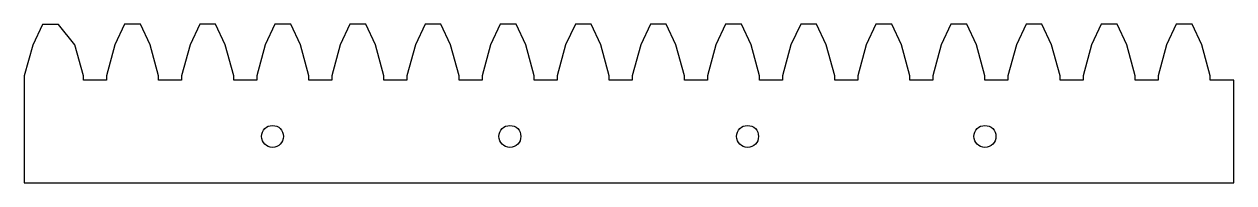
# Model space of a CAD drawing. Header units: millimetres. Extents: x -199 to -74, y -10 to 7.
import ezdxf

# ---------------------------------------------------------------- set-up
doc = ezdxf.new("R2010")
doc.units = ezdxf.units.MM
doc.layers.get('0').update_dxf_attribs({"linetype": 'CONTINUOUS'})

msp = doc.modelspace()

# ---------------------------------------------------------------- linework, layer by layer
msp.add_lwpolyline([(-74.21, 0.72), (-76.64, 0.72), (-76.64, 1.17), (-77.51, 4.37), (-78.52, 6.52), (-80.16, 6.52), (-81.17, 4.37), (-82.04, 1.17), (-82.04, 0.72), (-84.42, 0.72), (-84.42, 1.17), (-85.29, 4.37), (-86.3, 6.52), (-87.94, 6.52), (-88.94, 4.37), (-89.82, 1.17), (-89.82, 0.72), (-92.2, 0.72), (-92.2, 1.17), (-93.07, 4.37), (-94.08, 6.52), (-95.72, 6.52), (-96.72, 4.37), (-97.6, 1.17), (-97.6, 0.72), (-99.98, 0.72), (-99.98, 1.17), (-100.85, 4.37), (-101.86, 6.52), (-103.5, 6.52), (-104.5, 4.37), (-105.37, 1.17), (-105.37, 0.72), (-107.76, 0.72), (-107.76, 1.17), (-108.63, 4.37), (-109.63, 6.52), (-111.27, 6.52), (-112.28, 4.37), (-113.15, 1.17), (-113.15, 0.72), (-115.53, 0.72), (-115.53, 1.17), (-116.41, 4.37), (-117.41, 6.52), (-119.05, 6.52), (-120.06, 4.37), (-120.93, 1.17), (-120.93, 0.72), (-123.31, 0.72), (-123.31, 1.17), (-124.19, 4.37), (-125.19, 6.52), (-126.83, 6.52), (-127.84, 4.37), (-128.71, 1.17), (-128.71, 0.72), (-131.09, 0.72), (-131.09, 1.17), (-131.97, 4.37), (-132.97, 6.52), (-134.61, 6.52), (-135.62, 4.37), (-136.49, 1.17), (-136.49, 0.72), (-138.87, 0.72), (-138.87, 1.17), (-139.74, 4.37), (-140.75, 6.52), (-142.39, 6.52), (-143.4, 4.37), (-144.27, 1.17), (-144.27, 0.72), (-146.65, 0.72), (-146.65, 1.17), (-147.52, 4.37), (-148.53, 6.52), (-150.17, 6.52), (-151.17, 4.37), (-152.05, 1.17), (-152.05, 0.72), (-154.43, 0.72), (-154.43, 1.17), (-155.3, 4.37), (-156.31, 6.52), (-157.95, 6.52), (-158.95, 4.37), (-159.83, 1.17), (-159.83, 0.72), (-162.21, 0.72), (-162.21, 1.17), (-163.08, 4.37), (-164.09, 6.52), (-165.73, 6.52), (-166.73, 4.37), (-167.6, 1.17), (-167.6, 0.72), (-169.99, 0.72), (-169.99, 1.17), (-170.86, 4.37), (-171.86, 6.52), (-173.5, 6.52), (-174.51, 4.37), (-175.38, 1.17), (-175.38, 0.72), (-177.76, 0.72), (-177.76, 1.17), (-178.64, 4.37), (-179.64, 6.52), (-181.28, 6.52), (-182.29, 4.37), (-183.16, 1.17), (-183.16, 0.72), (-185.54, 0.72), (-185.54, 1.17), (-186.42, 4.37), (-187.42, 6.52), (-189.06, 6.52), (-190.07, 4.37), (-190.94, 1.17), (-190.94, 0.72), (-193.32, 0.72), (-193.32, 1.17), (-194.2, 4.37), (-195.91, 6.49), (-197.56, 6.49), (-198.56, 4.35), (-199.46, 1.15), (-199.46, -9.94), (-74.21, -9.94)], close=True)
for points in [[(-174.88, -5.12), (-174.88, -4.49), (-174.38, -3.99), (-173.74, -3.99)], [(-173.74, -3.99), (-173.11, -3.99), (-172.61, -4.49), (-172.61, -5.12)], [(-150.3, -5.12), (-150.3, -4.49), (-149.8, -3.99), (-149.16, -3.99)], [(-149.16, -3.99), (-148.53, -3.99), (-148.03, -4.49), (-148.03, -5.12)], [(-125.69, -5.12), (-125.69, -4.49), (-125.19, -3.99), (-124.56, -3.99)], [(-124.56, -3.99), (-123.92, -3.99), (-123.42, -4.49), (-123.42, -5.12)], [(-101.11, -5.12), (-101.11, -4.49), (-100.61, -3.99), (-99.98, -3.99)], [(-99.98, -3.99), (-99.34, -3.99), (-98.84, -4.49), (-98.84, -5.12)], [(-173.74, -6.26), (-174.38, -6.26), (-174.88, -5.76), (-174.88, -5.12)], [(-172.61, -5.12), (-172.61, -5.76), (-173.11, -6.26), (-173.74, -6.26)], [(-149.16, -6.26), (-149.8, -6.26), (-150.3, -5.76), (-150.3, -5.12)], [(-148.03, -5.12), (-148.03, -5.76), (-148.53, -6.26), (-149.16, -6.26)], [(-124.56, -6.26), (-125.19, -6.26), (-125.69, -5.76), (-125.69, -5.12)], [(-123.42, -5.12), (-123.42, -5.76), (-123.92, -6.26), (-124.56, -6.26)], [(-99.98, -6.26), (-100.61, -6.26), (-101.11, -5.76), (-101.11, -5.12)], [(-98.84, -5.12), (-98.84, -5.76), (-99.34, -6.26), (-99.98, -6.26)]]:
    msp.add_open_spline(points, degree=3)

doc.saveas('drawing.dxf')
